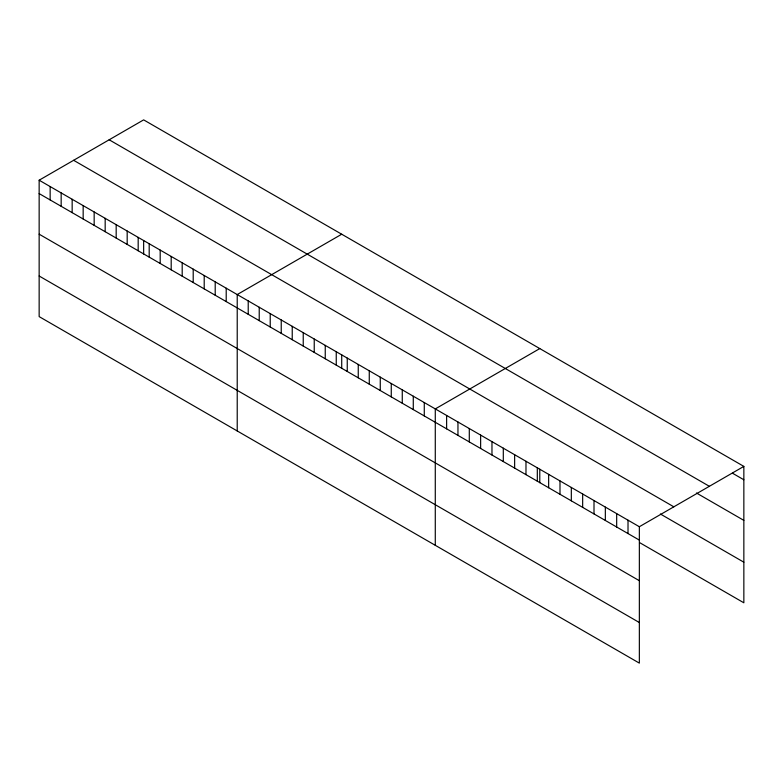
<?xml version="1.0" encoding="UTF-8"?>
<svg xmlns="http://www.w3.org/2000/svg" width="783" height="783" viewBox="0 0 783 783"><rect width="100%" height="100%" fill="white"/><g stroke="black" fill="none" stroke-linecap="round" stroke-linejoin="round"><path stroke-width="1.17" d="M39.15 180.207L639.349 526.724L639.349 663.123L39.15 316.606L39.15 180.207L143.651 119.877L743.85 466.394L743.85 602.793L639.75 542.697M341.721 234.225L237.22 294.555L237.22 430.953M539.781 348.582L435.279 408.912L435.279 545.311M639.349 526.724L743.85 466.394M732.516 473.226L743.85 479.773M109.17 139.785L709.369 486.302M696.439 492.996L743.85 520.372M73.631 160.3L673.83 506.816M660.372 514L743.85 562.194M39.15 193.587L639.349 540.104M39.15 234.186L639.349 580.702M39.15 276.007L639.349 622.534M628.015 520.186L628.015 533.566M616.671 513.638L616.671 527.018M605.337 507.09L605.337 520.47M594.003 500.543L594.003 513.922M582.66 494.004L582.66 507.384M571.326 487.457L571.326 500.836M559.992 480.909L559.992 494.288M548.648 474.361L548.648 487.74M539.781 469.193L539.781 482.719M537.314 467.823L537.314 481.202M525.98 461.275L525.98 474.655M514.637 454.727L514.637 468.107M503.303 448.179L503.303 461.559M491.969 441.641L491.969 455.021M480.635 435.094L480.635 448.473M469.291 428.546L469.291 441.925M457.957 421.998L457.957 435.377M446.623 415.46L446.623 428.839M424.278 402.56L424.278 415.939M413.277 396.208L413.277 409.587M402.266 389.856L402.266 403.235M391.265 383.494L391.265 396.873M380.264 377.142L380.264 390.521M369.263 370.79L369.263 384.169M358.252 364.438L358.252 377.817M347.251 358.085L347.251 371.465M341.721 354.836L341.721 368.372M336.25 351.733L336.25 365.113M325.248 345.381L325.248 358.761M314.237 339.029L314.237 352.409M303.236 332.677L303.236 346.057M292.235 326.325L292.235 339.705M281.234 319.973L281.234 333.352M270.223 313.621L270.223 327M259.222 307.259L259.222 320.639M248.221 300.907L248.221 314.286M226.209 288.203L226.209 301.582M215.208 281.851L215.208 295.23M204.206 275.499L204.206 288.878M193.205 269.146L193.205 282.526M182.194 262.794L182.194 276.174M171.193 256.442L171.193 269.822M160.192 250.09L160.192 263.47M149.191 243.738L149.191 257.118M143.651 240.489L143.651 254.015M138.18 237.386L138.18 250.766M127.179 231.024L127.179 244.404M116.178 224.672L116.178 238.052M105.176 218.32L105.176 231.699M94.166 211.968L94.166 225.347M83.164 205.616L83.164 218.995M72.163 199.264L72.163 212.643M61.162 192.912L61.162 206.291M50.151 186.56L50.151 199.939"/></g></svg>
